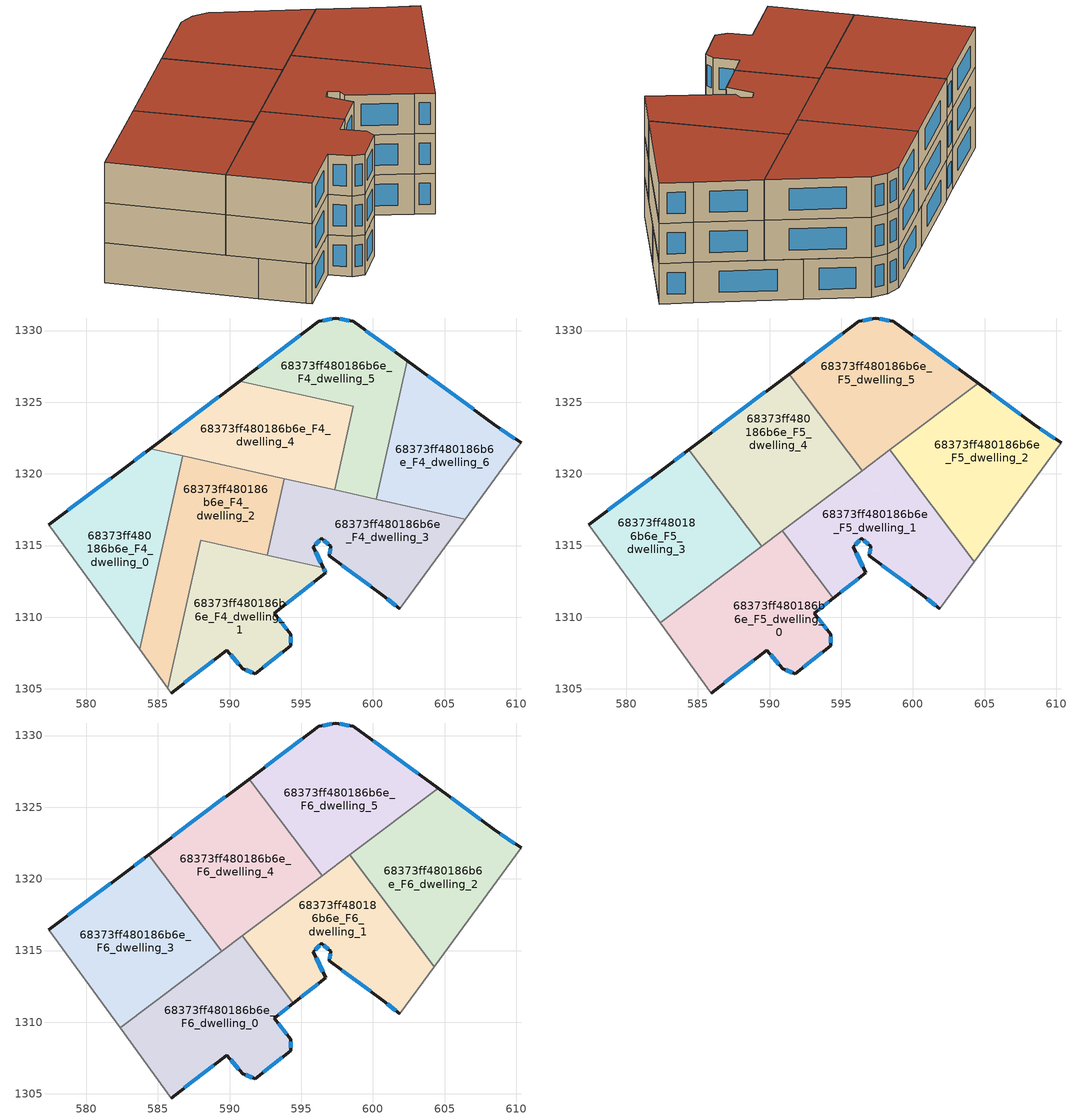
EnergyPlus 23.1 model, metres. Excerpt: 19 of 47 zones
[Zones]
68373ff480186b6e_F4_dwelling_0
 floor to 68373ff480186b6e_F3_dwelling_0 (EU_floor_Construction): 586.73,1321.25 583.72,1307.76 577.39,1316.46 583.02,1320.68 584.45,1321.76 z12
 wall outside (EU_wall_Construction): 584.45,1321.76 583.02,1320.68 577.39,1316.46 z12:15
 wall to 68373ff480186b6e_F4_dwelling_2 (EU_wall_Construction): 583.72,1307.76 586.73,1321.25 z12:15
 wall adiabatic (EU_wall_Construction): 577.39,1316.46 583.72,1307.76 z12:15
 wall to 68373ff480186b6e_F4_dwelling_4 (EU_wall_Construction): 586.73,1321.25 584.45,1321.76 z12:15
 window (EU_Window_Construction): 581.7,1319.69 578.71,1317.45 / 584.12,1321.51 583.35,1320.93 z12.7:14.3
68373ff480186b6e_F4_dwelling_1
 floor to 68373ff480186b6e_F3_dwelling_1 (EU_floor_Construction): 596.53,1313.45 596.7,1313.09 593.12,1310.28 594.27,1308.82 594.25,1308.02 591.78,1306.06 590.91,1306.4 589.81,1307.68 585.93,1304.71 585.69,1305.04 588,1315.36 z12
 wall outside (EU_wall_Construction): 585.93,1304.71 589.81,1307.68 590.91,1306.4 591.78,1306.06 594.25,1308.02 594.27,1308.82 593.12,1310.28 596.7,1313.09 596.53,1313.45 z12:15
 wall adiabatic (EU_wall_Construction): 585.69,1305.04 585.93,1304.71 z12:15
 wall to 68373ff480186b6e_F4_dwelling_2 (EU_wall_Construction): 592.63,1314.32 588,1315.36 585.69,1305.04 z12:15
 wall to 68373ff480186b6e_F4_dwelling_3 (EU_wall_Construction): 596.53,1313.45 592.63,1314.32 z12:15
 window (EU_Window_Construction): 591.11,1306.32 591.57,1306.14 / 590.07,1307.38 590.65,1306.7 / 586.84,1305.41 588.9,1306.99 / 596.66,1313.18 596.57,1313.37 / 593.96,1310.94 595.86,1312.43 / 594,1309.16 593.39,1309.94 / 594.26,1308.21 594.27,1308.63 / 592.36,1306.52 593.67,1307.56 z12.7:14.3
68373ff480186b6e_F4_dwelling_2
 floor to 68373ff480186b6e_F3_dwelling_2 (EU_floor_Construction): 593.82,1319.67 592.63,1314.32 588,1315.36 585.69,1305.04 583.72,1307.76 586.73,1321.25 z12
 wall to 68373ff480186b6e_F4_dwelling_3 (EU_wall_Construction): 592.63,1314.32 593.82,1319.67 z12:15
 wall adiabatic (EU_wall_Construction): 583.72,1307.76 585.69,1305.04 z12:15
 wall to 68373ff480186b6e_F4_dwelling_4 (EU_wall_Construction): 593.82,1319.67 586.73,1321.25 z12:15
68373ff480186b6e_F4_dwelling_3
 floor to 68373ff480186b6e_F3_dwelling_3 (EU_floor_Construction): 606.45,1316.84 601.87,1310.58 600.74,1311.49 596.95,1314.29 597.05,1314.94 596.41,1315.51 595.84,1314.93 596.53,1313.45 592.63,1314.32 593.82,1319.67 z12
 wall outside (EU_wall_Construction): 596.53,1313.45 595.84,1314.93 596.41,1315.51 597.05,1314.94 596.95,1314.29 600.74,1311.49 601.87,1310.58 z12:15
 wall adiabatic (EU_wall_Construction): 601.87,1310.58 606.45,1316.84 z12:15
 wall to 68373ff480186b6e_F4_dwelling_6 (EU_wall_Construction): 606.45,1316.84 600.23,1318.23 z12:15
 wall to 68373ff480186b6e_F4_dwelling_5 (EU_wall_Construction): 600.23,1318.23 597.32,1318.88 z12:15
 wall to 68373ff480186b6e_F4_dwelling_4 (EU_wall_Construction): 597.32,1318.88 593.82,1319.67 z12:15
 window (EU_Window_Construction): 601,1311.28 601.6,1310.8 / 597.84,1313.63 599.85,1312.15 / 597.02,1314.79 596.97,1314.44 / 596.56,1315.38 596.9,1315.08 / 595.97,1315.07 596.27,1315.38 / 596.37,1313.8 596,1314.58 z12.7:14.3
68373ff480186b6e_F4_dwelling_4
 floor to 68373ff480186b6e_F3_dwelling_4 (EU_floor_Construction): 598.63,1324.71 597.32,1318.88 584.45,1321.76 590.71,1326.48 z12
 wall outside (EU_wall_Construction): 590.71,1326.48 584.45,1321.76 z12:15
 wall to 68373ff480186b6e_F4_dwelling_5 (EU_wall_Construction): 597.32,1318.88 598.63,1324.71 590.71,1326.48 z12:15
 window (EU_Window_Construction): 589.24,1325.37 585.92,1322.87 z12.7:14.3
 ceiling adiabatic (EU_roof_Construction): 597.32,1318.88 597.86,1321.28 595.28,1319.34 z15
68373ff480186b6e_F4_dwelling_5
 floor to 68373ff480186b6e_F3_dwelling_5 (EU_floor_Construction): 602.39,1327.9 600.23,1318.23 597.32,1318.88 598.63,1324.71 590.71,1326.48 596.22,1330.64 597.42,1330.88 598.62,1330.65 z12
 wall outside (EU_wall_Construction): 602.39,1327.9 598.62,1330.65 597.42,1330.88 596.22,1330.64 590.71,1326.48 z12:15
 wall to 68373ff480186b6e_F4_dwelling_6 (EU_wall_Construction): 600.23,1318.23 602.39,1327.9 z12:15
 window (EU_Window_Construction): 594.93,1329.66 592,1327.46 / 597.14,1330.82 596.5,1330.7 / 598.34,1330.7 597.7,1330.82 / 601.51,1328.54 599.51,1330 z12.7:14.3
68373ff480186b6e_F4_dwelling_6
 floor to 68373ff480186b6e_F3_dwelling_6 (EU_floor_Construction): 608.45,1323.47 610.33,1322.16 610.29,1322.1 606.45,1316.84 600.23,1318.23 602.39,1327.9 z12
 wall outside (EU_wall_Construction): 610.33,1322.16 608.45,1323.47 602.39,1327.9 z12:15
 wall adiabatic (EU_wall_Construction): 606.45,1316.84 610.29,1322.1 610.33,1322.16 z12:15
 window (EU_Window_Construction): 607.02,1324.51 603.81,1326.86 / 609.89,1322.47 608.89,1323.17 z12.7:14.3
68373ff480186b6e_F5_dwelling_0
 floor to 68373ff480186b6e_F4_dwelling_1 (EU_floor_Construction): 592.08,1314.45 594.44,1311.32 593.12,1310.28 594.27,1308.82 594.25,1308.02 591.78,1306.06 590.91,1306.4 589.81,1307.68 585.93,1304.71 585.69,1305.04 587.59,1313.55 589.54,1315.01 z15
 floor to 68373ff480186b6e_F4_dwelling_2 (EU_floor_Construction): 590.89,1316.03 592.08,1314.45 589.54,1315.01 z15; 587.59,1313.55 585.69,1305.04 583.72,1307.76 584.49,1311.21 z15
 floor to 68373ff480186b6e_F4_dwelling_0 (EU_floor_Construction): 584.49,1311.21 583.72,1307.76 582.37,1309.61 z15
 wall outside (EU_wall_Construction): 585.93,1304.71 589.81,1307.68 590.91,1306.4 591.78,1306.06 594.25,1308.02 594.27,1308.82 593.12,1310.28 594.44,1311.32 z15:18
 wall adiabatic (EU_wall_Construction): 582.37,1309.61 585.93,1304.71 z15:18
 wall to 68373ff480186b6e_F5_dwelling_1 (EU_wall_Construction): 594.44,1311.32 590.89,1316.03 z15:18
 wall to 68373ff480186b6e_F5_dwelling_3 (EU_wall_Construction): 589.44,1314.94 582.37,1309.61 z15:18
 wall to 68373ff480186b6e_F5_dwelling_4 (EU_wall_Construction): 590.89,1316.03 589.44,1314.94 z15:18
 window (EU_Window_Construction): 592.36,1306.52 593.67,1307.56 / 591.11,1306.32 591.57,1306.14 / 590.07,1307.38 590.65,1306.7 / 586.84,1305.41 588.9,1306.99 / 593.43,1310.52 594.13,1311.07 / 594,1309.16 593.39,1309.94 / 594.26,1308.21 594.27,1308.63 z15.7:17.3
68373ff480186b6e_F5_dwelling_1
 floor to 68373ff480186b6e_F4_dwelling_3 (EU_floor_Construction): 601.13,1318.03 604.27,1313.87 601.87,1310.58 600.74,1311.49 596.95,1314.29 597.05,1314.94 596.41,1315.51 595.84,1314.93 596.53,1313.45 592.63,1314.32 593.44,1317.95 595.28,1319.34 z15
 floor to 68373ff480186b6e_F4_dwelling_1 (EU_floor_Construction): 596.53,1313.45 596.7,1313.09 594.44,1311.32 592.08,1314.45 z15
 floor adiabatic (EU_floor_Construction): 597.86,1321.28 597.32,1318.88 595.28,1319.34 z15
 floor to 68373ff480186b6e_F4_dwelling_2 (EU_floor_Construction): 593.44,1317.95 592.63,1314.32 592.08,1314.45 590.89,1316.03 z15
 floor to 68373ff480186b6e_F4_dwelling_5 (EU_floor_Construction): 598.39,1321.68 600.4,1319 600.23,1318.23 597.32,1318.88 597.86,1321.28 z15
 floor to 68373ff480186b6e_F4_dwelling_6 (EU_floor_Construction): 600.4,1319 601.13,1318.03 600.23,1318.23 z15
 wall outside (EU_wall_Construction): 594.44,1311.32 596.7,1313.09 595.84,1314.93 596.41,1315.51 597.05,1314.94 596.95,1314.29 600.74,1311.49 601.87,1310.58 z15:18
 wall to 68373ff480186b6e_F5_dwelling_2 (EU_wall_Construction): 604.27,1313.87 598.39,1321.68 z15:18
 wall adiabatic (EU_wall_Construction): 601.87,1310.58 604.27,1313.87 z15:18
 wall to 68373ff480186b6e_F5_dwelling_4 (EU_wall_Construction): 596.45,1320.22 590.89,1316.03 z15:18
 wall to 68373ff480186b6e_F5_dwelling_5 (EU_wall_Construction): 598.38,1321.68 596.45,1320.22 z15:18
 window (EU_Window_Construction): 597.02,1314.79 596.97,1314.44 / 596.56,1315.38 596.9,1315.08 / 595.97,1315.07 596.27,1315.38 / 596.5,1313.52 596.04,1314.5 / 594.97,1311.73 596.17,1312.68 / 601,1311.28 601.6,1310.8 / 597.84,1313.63 599.85,1312.15 z15.7:17.3
68373ff480186b6e_F5_dwelling_2
 floor to 68373ff480186b6e_F4_dwelling_6 (EU_floor_Construction): 608.45,1323.47 610.33,1322.16 610.29,1322.1 606.45,1316.84 601.13,1318.03 600.4,1319 601.53,1324.05 604.55,1326.32 z15
 floor to 68373ff480186b6e_F4_dwelling_3 (EU_floor_Construction): 606.45,1316.84 604.27,1313.87 601.13,1318.03 z15
 floor to 68373ff480186b6e_F4_dwelling_5 (EU_floor_Construction): 601.53,1324.05 600.4,1319 598.39,1321.68 z15
 wall outside (EU_wall_Construction): 610.33,1322.16 608.45,1323.47 604.55,1326.32 z15:18
 wall adiabatic (EU_wall_Construction): 604.27,1313.87 610.33,1322.16 z15:18
 wall to 68373ff480186b6e_F5_dwelling_5 (EU_wall_Construction): 604.55,1326.32 598.39,1321.68 z15:18
 window (EU_Window_Construction): 607.53,1324.14 605.46,1325.65 / 609.89,1322.47 608.89,1323.17 z15.7:17.3
68373ff480186b6e_F5_dwelling_3
 floor to 68373ff480186b6e_F4_dwelling_0 (EU_floor_Construction): 584.35,1321.68 586.26,1319.15 584.49,1311.21 582.37,1309.61 577.39,1316.46 583.02,1320.68 z15
 floor to 68373ff480186b6e_F4_dwelling_2 (EU_floor_Construction): 586.26,1319.15 589.35,1315.06 588,1315.36 587.59,1313.55 584.49,1311.21 z15
 floor to 68373ff480186b6e_F4_dwelling_1 (EU_floor_Construction): 589.35,1315.06 589.44,1314.94 587.59,1313.55 588,1315.36 z15
 wall outside (EU_wall_Construction): 584.35,1321.68 583.02,1320.68 577.39,1316.46 z15:18
 wall to 68373ff480186b6e_F5_dwelling_4 (EU_wall_Construction): 589.44,1314.93 584.35,1321.68 z15:18
 wall adiabatic (EU_wall_Construction): 577.39,1316.46 582.37,1309.61 z15:18
 window (EU_Window_Construction): 584.04,1321.45 583.33,1320.91 / 581.7,1319.69 578.71,1317.45 z15.7:17.3
68373ff480186b6e_F5_dwelling_4
 floor to 68373ff480186b6e_F4_dwelling_2 (EU_floor_Construction): 593.82,1319.67 593.44,1317.95 589.54,1315.01 589.35,1315.06 586.26,1319.15 586.73,1321.25 z15
 floor to 68373ff480186b6e_F4_dwelling_1 (EU_floor_Construction): 589.54,1315.01 589.44,1314.94 589.35,1315.06 z15
 floor to 68373ff480186b6e_F4_dwelling_4 (EU_floor_Construction): 591.93,1326.21 596.45,1320.22 595.28,1319.34 584.45,1321.76 590.71,1326.48 z15
 floor to 68373ff480186b6e_F4_dwelling_5 (EU_floor_Construction): 591.36,1326.97 591.93,1326.21 590.71,1326.48 z15
 floor to 68373ff480186b6e_F4_dwelling_3 (EU_floor_Construction): 595.28,1319.34 593.44,1317.95 593.82,1319.67 z15
 floor to 68373ff480186b6e_F4_dwelling_0 (EU_floor_Construction): 586.73,1321.25 586.26,1319.15 584.35,1321.68 584.45,1321.76 z15
 wall outside (EU_wall_Construction): 591.36,1326.97 584.35,1321.68 z15:18
 wall to 68373ff480186b6e_F5_dwelling_5 (EU_wall_Construction): 596.45,1320.22 591.36,1326.97 z15:18
 window (EU_Window_Construction): 589.71,1325.73 586,1322.93 z15.7:17.3
68373ff480186b6e_F5_dwelling_5
 floor to 68373ff480186b6e_F4_dwelling_5 (EU_floor_Construction): 602.39,1327.9 601.53,1324.05 597.86,1321.28 598.63,1324.71 591.93,1326.21 591.36,1326.97 596.22,1330.64 597.42,1330.88 598.62,1330.65 z15
 floor to 68373ff480186b6e_F4_dwelling_6 (EU_floor_Construction): 604.55,1326.32 601.53,1324.05 602.39,1327.9 z15
 floor to 68373ff480186b6e_F4_dwelling_4 (EU_floor_Construction): 598.63,1324.71 597.86,1321.28 596.45,1320.22 591.93,1326.21 z15
 wall outside (EU_wall_Construction): 604.55,1326.32 598.62,1330.65 597.42,1330.88 596.22,1330.64 591.36,1326.97 z15:18
 window (EU_Window_Construction): 595.08,1329.78 592.5,1327.83 / 597.14,1330.82 596.5,1330.7 / 598.34,1330.7 597.7,1330.82 / 603.16,1327.34 600.02,1329.63 z15.7:17.3
68373ff480186b6e_F6_dwelling_0
 floor to 68373ff480186b6e_F5_dwelling_0 (EU_floor_Construction): 590.89,1316.03 594.44,1311.32 593.12,1310.28 594.27,1308.82 594.25,1308.02 591.78,1306.06 590.91,1306.4 589.81,1307.68 585.93,1304.71 582.37,1309.61 z18
 wall outside (EU_wall_Construction): 585.93,1304.71 589.81,1307.68 590.91,1306.4 591.78,1306.06 594.25,1308.02 594.27,1308.82 593.12,1310.28 594.44,1311.32 z18:21
 wall adiabatic (EU_wall_Construction): 582.37,1309.61 585.93,1304.71 z18:21
 wall to 68373ff480186b6e_F6_dwelling_1 (EU_wall_Construction): 594.44,1311.32 590.89,1316.03 z18:21
 wall to 68373ff480186b6e_F6_dwelling_3 (EU_wall_Construction): 589.44,1314.94 582.37,1309.61 z18:21
 wall to 68373ff480186b6e_F6_dwelling_4 (EU_wall_Construction): 590.89,1316.03 589.44,1314.94 z18:21
 window (EU_Window_Construction): 592.36,1306.52 593.67,1307.56 / 591.11,1306.32 591.57,1306.14 / 590.07,1307.38 590.65,1306.7 / 586.84,1305.41 588.9,1306.99 / 593.43,1310.52 594.13,1311.07 / 594,1309.16 593.39,1309.94 / 594.26,1308.21 594.27,1308.63 z18.7:20.3
 roof outside (EU_roof_Construction): 591.78,1306.06 594.25,1308.02 594.27,1308.82 593.12,1310.28 594.44,1311.32 590.89,1316.03 582.37,1309.61 585.93,1304.71 589.81,1307.68 590.91,1306.4 z21
68373ff480186b6e_F6_dwelling_1
 floor to 68373ff480186b6e_F5_dwelling_1 (EU_floor_Construction): 598.39,1321.68 604.27,1313.87 601.87,1310.58 600.74,1311.49 596.95,1314.29 597.05,1314.94 596.41,1315.51 595.84,1314.93 596.7,1313.09 594.44,1311.32 590.89,1316.03 z18
 wall outside (EU_wall_Construction): 594.44,1311.32 596.7,1313.09 595.84,1314.93 596.41,1315.51 597.05,1314.94 596.95,1314.29 600.74,1311.49 601.87,1310.58 z18:21
 wall to 68373ff480186b6e_F6_dwelling_2 (EU_wall_Construction): 604.27,1313.87 598.39,1321.68 z18:21
 wall adiabatic (EU_wall_Construction): 601.87,1310.58 604.27,1313.87 z18:21
 wall to 68373ff480186b6e_F6_dwelling_4 (EU_wall_Construction): 596.45,1320.22 590.89,1316.03 z18:21
 wall to 68373ff480186b6e_F6_dwelling_5 (EU_wall_Construction): 598.38,1321.68 596.45,1320.22 z18:21
 window (EU_Window_Construction): 597.02,1314.79 596.97,1314.44 / 596.56,1315.38 596.9,1315.08 / 595.97,1315.07 596.27,1315.38 / 596.5,1313.52 596.04,1314.5 / 594.97,1311.73 596.17,1312.68 / 601,1311.28 601.6,1310.8 / 597.84,1313.63 599.85,1312.15 z18.7:20.3
 roof outside (EU_roof_Construction): 601.87,1310.58 604.27,1313.87 598.39,1321.68 590.89,1316.03 594.44,1311.32 596.7,1313.09 595.84,1314.93 596.41,1315.51 597.05,1314.94 596.95,1314.29 600.74,1311.49 z21
68373ff480186b6e_F6_dwelling_2
 floor to 68373ff480186b6e_F5_dwelling_2 (EU_floor_Construction): 608.45,1323.47 610.33,1322.16 604.27,1313.87 598.39,1321.68 604.55,1326.32 z18
 wall outside (EU_wall_Construction): 610.33,1322.16 608.45,1323.47 604.55,1326.32 z18:21
 wall adiabatic (EU_wall_Construction): 604.27,1313.87 610.33,1322.16 z18:21
 wall to 68373ff480186b6e_F6_dwelling_5 (EU_wall_Construction): 604.55,1326.32 598.39,1321.68 z18:21
 window (EU_Window_Construction): 607.53,1324.14 605.46,1325.65 / 609.89,1322.47 608.89,1323.17 z18.7:20.3
 roof outside (EU_roof_Construction): 604.27,1313.87 610.33,1322.16 608.45,1323.47 604.55,1326.32 598.39,1321.68 z21
68373ff480186b6e_F6_dwelling_3
 floor to 68373ff480186b6e_F5_dwelling_3 (EU_floor_Construction): 584.35,1321.68 589.44,1314.93 582.37,1309.61 577.39,1316.46 583.02,1320.68 z18
 wall outside (EU_wall_Construction): 584.35,1321.68 583.02,1320.68 577.39,1316.46 z18:21
 wall to 68373ff480186b6e_F6_dwelling_4 (EU_wall_Construction): 589.44,1314.93 584.35,1321.68 z18:21
 wall adiabatic (EU_wall_Construction): 577.39,1316.46 582.37,1309.61 z18:21
 window (EU_Window_Construction): 584.04,1321.45 583.33,1320.91 / 581.7,1319.69 578.71,1317.45 z18.7:20.3
 roof outside (EU_roof_Construction): 589.44,1314.93 584.35,1321.68 583.02,1320.68 577.39,1316.46 582.37,1309.61 z21
68373ff480186b6e_F6_dwelling_4
 floor to 68373ff480186b6e_F5_dwelling_4 (EU_floor_Construction): 591.36,1326.97 596.45,1320.22 589.44,1314.93 584.35,1321.68 z18
 wall outside (EU_wall_Construction): 591.36,1326.97 584.35,1321.68 z18:21
 wall to 68373ff480186b6e_F6_dwelling_5 (EU_wall_Construction): 596.45,1320.22 591.36,1326.97 z18:21
 window (EU_Window_Construction): 589.71,1325.73 586,1322.93 z18.7:20.3
 roof outside (EU_roof_Construction): 596.45,1320.22 591.36,1326.97 584.35,1321.68 589.44,1314.93 z21
68373ff480186b6e_F6_dwelling_5
 floor to 68373ff480186b6e_F5_dwelling_5 (EU_floor_Construction): 604.55,1326.32 596.45,1320.22 591.36,1326.97 596.22,1330.64 597.42,1330.88 598.62,1330.65 z18
 wall outside (EU_wall_Construction): 604.55,1326.32 598.62,1330.65 597.42,1330.88 596.22,1330.64 591.36,1326.97 z18:21
 window (EU_Window_Construction): 595.08,1329.78 592.5,1327.83 / 597.14,1330.82 596.5,1330.7 / 598.34,1330.7 597.7,1330.82 / 603.16,1327.34 600.02,1329.63 z18.7:20.3
 roof outside (EU_roof_Construction): 604.55,1326.32 598.62,1330.65 597.42,1330.88 596.22,1330.64 591.36,1326.97 596.45,1320.22 z21
[Building]
EU S2 Campaign: North Axis=0; Terrain=City; Solar Distribution=FullExterior
[Site:Location]
Budapest.Ferenc.Liszt.Intl.AP: Latitude=47.437; Longitude=19.256; Time Zone=1; Elevation=185
[SizingPeriod:WeatherFileDays]
AnnualSizingPeriod: Begin Month=1; Begin Day of Month=1; End Month=12; End Day of Month=31; Day of Week for Start Day=Monday; Use Weather File Daylight Saving Period=No; Use Weather File Rain and Snow Indicators=No
[MATERIAL]
EU_InternalMass_Material: Roughness=MediumRough; Thickness=0.1; Conductivity=1; Density=1800; Specific Heat=900; Thermal Absorptance=0.9; Solar Absorptance=0.7; Visible Absorptance=0.7
[MATERIAL:NOMASS] Roughness=MediumRough; Thermal Absorptance=0.9; Solar Absorptance=0.7; Visible Absorptance=0.7
Name | Thermal Resistance
EU_wall_NoMass | 0.832559
EU_roof_NoMass | 1.39638
EU_floor_NoMass | 0.872794
[WINDOWMATERIAL:SIMPLEGLAZINGSYSTEM]
EU_Window_SimpleGlazing: UFactor=2.79869; Solar Heat Gain Coefficient=0.75; Visible Transmittance=0.75
[CONSTRUCTION]
EU_wall_Construction: EU_wall_NoMass
EU_roof_Construction: EU_roof_NoMass
EU_floor_Construction: EU_floor_NoMass
EU_Window_Construction: EU_Window_SimpleGlazing
EU_InternalMass_Construction: EU_InternalMass_Material
[ZONE] Type=1; Multiplier=1; Ceiling Height=autocalculate; Floor Area=autocalculate; Part of Total Floor Area=Yes
Name | Volume
68373ff480186b6e_F4_dwelling_0 | 190.827
68373ff480186b6e_F5_dwelling_0; 68373ff480186b6e_F6_dwelling_0 | 222.617
68373ff480186b6e_F4_dwelling_1 | 185.677
68373ff480186b6e_F5_dwelling_1; 68373ff480186b6e_F6_dwelling_1 | 222.63
68373ff480186b6e_F4_dwelling_2 | 190.801
68373ff480186b6e_F5_dwelling_2; 68373ff480186b6e_F6_dwelling_2 | 222.619
68373ff480186b6e_F4_dwelling_3 | 195.935
68373ff480186b6e_F5_dwelling_3; 68373ff480186b6e_F6_dwelling_3 | 222.588
68373ff480186b6e_F4_dwelling_4 | 190.78
68373ff480186b6e_F5_dwelling_4; 68373ff480186b6e_F6_dwelling_4 | 222.589
68373ff480186b6e_F4_dwelling_5 | 190.776
68373ff480186b6e_F5_dwelling_5; 68373ff480186b6e_F6_dwelling_5 | 222.599
68373ff480186b6e_F4_dwelling_6 | 190.802
[INTERNALMASS] Construction=EU_InternalMass_Construction
Name | Zone or ZoneList | Surface Area
68373ff480186b6e_F4_dwelling_0_EU_InternalMass | 68373ff480186b6e_F4_dwelling_0 | 63.6065
68373ff480186b6e_F4_dwelling_1_EU_InternalMass | 68373ff480186b6e_F4_dwelling_1 | 61.893
68373ff480186b6e_F4_dwelling_2_EU_InternalMass | 68373ff480186b6e_F4_dwelling_2 | 63.6001
68373ff480186b6e_F4_dwelling_3_EU_InternalMass | 68373ff480186b6e_F4_dwelling_3 | 65.3126
68373ff480186b6e_F4_dwelling_4_EU_InternalMass | 68373ff480186b6e_F4_dwelling_4 | 63.5942
68373ff480186b6e_F4_dwelling_5_EU_InternalMass | 68373ff480186b6e_F4_dwelling_5 | 63.5923
68373ff480186b6e_F4_dwelling_6_EU_InternalMass | 68373ff480186b6e_F4_dwelling_6 | 63.6021
68373ff480186b6e_F5_dwelling_0_EU_InternalMass | 68373ff480186b6e_F5_dwelling_0 | 74.2056
68373ff480186b6e_F5_dwelling_1_EU_InternalMass | 68373ff480186b6e_F5_dwelling_1 | 74.21
68373ff480186b6e_F5_dwelling_2_EU_InternalMass | 68373ff480186b6e_F5_dwelling_2 | 74.2064
68373ff480186b6e_F5_dwelling_3_EU_InternalMass | 68373ff480186b6e_F5_dwelling_3 | 74.196
68373ff480186b6e_F5_dwelling_4_EU_InternalMass | 68373ff480186b6e_F5_dwelling_4 | 74.1963
68373ff480186b6e_F5_dwelling_5_EU_InternalMass | 68373ff480186b6e_F5_dwelling_5 | 74.1998
68373ff480186b6e_F6_dwelling_0_EU_InternalMass | 68373ff480186b6e_F6_dwelling_0 | 74.2056
68373ff480186b6e_F6_dwelling_1_EU_InternalMass | 68373ff480186b6e_F6_dwelling_1 | 74.21
68373ff480186b6e_F6_dwelling_2_EU_InternalMass | 68373ff480186b6e_F6_dwelling_2 | 74.2064
68373ff480186b6e_F6_dwelling_3_EU_InternalMass | 68373ff480186b6e_F6_dwelling_3 | 74.196
68373ff480186b6e_F6_dwelling_4_EU_InternalMass | 68373ff480186b6e_F6_dwelling_4 | 74.1963
68373ff480186b6e_F6_dwelling_5_EU_InternalMass | 68373ff480186b6e_F6_dwelling_5 | 74.1998
[OTHEREQUIPMENT] Fuel Type=Electricity; Design Level Calculation Method=Watts/Area; Power per Zone Floor Area=1; Fraction Latent=0; Fraction Radiant=0; Fraction Lost=0; Carbon Dioxide Generation Rate=0; EndUse Subcategory=EU_Step8_InternalGains
Name | Zone or ZoneList or Space or SpaceList | Schedule
EU_Step8_InternalGain_68373ff480186b6e_F4_dwelling_0_f000 | 68373ff480186b6e_F4_dwelling_0 | EU_Step8_GainSchedule_68373ff480186b6e_F4_dwelling_0_f000
EU_Step8_InternalGain_68373ff480186b6e_F4_dwelling_1_f000 | 68373ff480186b6e_F4_dwelling_1 | EU_Step8_GainSchedule_68373ff480186b6e_F4_dwelling_1_f000
EU_Step8_InternalGain_68373ff480186b6e_F4_dwelling_2_f000 | 68373ff480186b6e_F4_dwelling_2 | EU_Step8_GainSchedule_68373ff480186b6e_F4_dwelling_2_f000
EU_Step8_InternalGain_68373ff480186b6e_F4_dwelling_3_f000 | 68373ff480186b6e_F4_dwelling_3 | EU_Step8_GainSchedule_68373ff480186b6e_F4_dwelling_3_f000
EU_Step8_InternalGain_68373ff480186b6e_F4_dwelling_4_f000 | 68373ff480186b6e_F4_dwelling_4 | EU_Step8_GainSchedule_68373ff480186b6e_F4_dwelling_4_f000
EU_Step8_InternalGain_68373ff480186b6e_F4_dwelling_5_f000 | 68373ff480186b6e_F4_dwelling_5 | EU_Step8_GainSchedule_68373ff480186b6e_F4_dwelling_5_f000
EU_Step8_InternalGain_68373ff480186b6e_F4_dwelling_6_f000 | 68373ff480186b6e_F4_dwelling_6 | EU_Step8_GainSchedule_68373ff480186b6e_F4_dwelling_6_f000
EU_Step8_InternalGain_68373ff480186b6e_F5_dwelling_0_f000 | 68373ff480186b6e_F5_dwelling_0 | EU_Step8_GainSchedule_68373ff480186b6e_F5_dwelling_0_f000
EU_Step8_InternalGain_68373ff480186b6e_F5_dwelling_1_f000 | 68373ff480186b6e_F5_dwelling_1 | EU_Step8_GainSchedule_68373ff480186b6e_F5_dwelling_1_f000
EU_Step8_InternalGain_68373ff480186b6e_F5_dwelling_2_f000 | 68373ff480186b6e_F5_dwelling_2 | EU_Step8_GainSchedule_68373ff480186b6e_F5_dwelling_2_f000
EU_Step8_InternalGain_68373ff480186b6e_F5_dwelling_3_f000 | 68373ff480186b6e_F5_dwelling_3 | EU_Step8_GainSchedule_68373ff480186b6e_F5_dwelling_3_f000
EU_Step8_InternalGain_68373ff480186b6e_F5_dwelling_4_f000 | 68373ff480186b6e_F5_dwelling_4 | EU_Step8_GainSchedule_68373ff480186b6e_F5_dwelling_4_f000
EU_Step8_InternalGain_68373ff480186b6e_F5_dwelling_5_f000 | 68373ff480186b6e_F5_dwelling_5 | EU_Step8_GainSchedule_68373ff480186b6e_F5_dwelling_5_f000
EU_Step8_InternalGain_68373ff480186b6e_F6_dwelling_0_f000 | 68373ff480186b6e_F6_dwelling_0 | EU_Step8_GainSchedule_68373ff480186b6e_F6_dwelling_0_f000
EU_Step8_InternalGain_68373ff480186b6e_F6_dwelling_1_f000 | 68373ff480186b6e_F6_dwelling_1 | EU_Step8_GainSchedule_68373ff480186b6e_F6_dwelling_1_f000
EU_Step8_InternalGain_68373ff480186b6e_F6_dwelling_2_f000 | 68373ff480186b6e_F6_dwelling_2 | EU_Step8_GainSchedule_68373ff480186b6e_F6_dwelling_2_f000
EU_Step8_InternalGain_68373ff480186b6e_F6_dwelling_3_f000 | 68373ff480186b6e_F6_dwelling_3 | EU_Step8_GainSchedule_68373ff480186b6e_F6_dwelling_3_f000
EU_Step8_InternalGain_68373ff480186b6e_F6_dwelling_4_f000 | 68373ff480186b6e_F6_dwelling_4 | EU_Step8_GainSchedule_68373ff480186b6e_F6_dwelling_4_f000
EU_Step8_InternalGain_68373ff480186b6e_F6_dwelling_5_f000 | 68373ff480186b6e_F6_dwelling_5 | EU_Step8_GainSchedule_68373ff480186b6e_F6_dwelling_5_f000
[ZONEVENTILATION:DESIGNFLOWRATE] Schedule=EU_AlwaysOn; Design Flow Rate Calculation Method=AirChanges/Hour; Air Changes per Hour=0.475469; Ventilation Type=Natural; Fan Pressure Rise=0; Fan Total Efficiency=1; Constant Term Coefficient=1; Temperature Term Coefficient=0; Velocity Term Coefficient=0; Velocity Squared Term Coefficient=0; Minimum Indoor Temperature=-100; Maximum Indoor Temperature=100; Delta Temperature=-100; Minimum Outdoor Temperature=-100; Maximum Outdoor Temperature=100; Maximum Wind Speed=40
Name | Zone or ZoneList or Space or SpaceList
EU_ConstantAir_68373ff480186b6e_F4_dwelling_0 | 68373ff480186b6e_F4_dwelling_0
EU_ConstantAir_68373ff480186b6e_F4_dwelling_1 | 68373ff480186b6e_F4_dwelling_1
EU_ConstantAir_68373ff480186b6e_F4_dwelling_2 | 68373ff480186b6e_F4_dwelling_2
EU_ConstantAir_68373ff480186b6e_F4_dwelling_3 | 68373ff480186b6e_F4_dwelling_3
EU_ConstantAir_68373ff480186b6e_F4_dwelling_4 | 68373ff480186b6e_F4_dwelling_4
EU_ConstantAir_68373ff480186b6e_F4_dwelling_5 | 68373ff480186b6e_F4_dwelling_5
EU_ConstantAir_68373ff480186b6e_F4_dwelling_6 | 68373ff480186b6e_F4_dwelling_6
EU_ConstantAir_68373ff480186b6e_F5_dwelling_0 | 68373ff480186b6e_F5_dwelling_0
EU_ConstantAir_68373ff480186b6e_F5_dwelling_1 | 68373ff480186b6e_F5_dwelling_1
EU_ConstantAir_68373ff480186b6e_F5_dwelling_2 | 68373ff480186b6e_F5_dwelling_2
EU_ConstantAir_68373ff480186b6e_F5_dwelling_3 | 68373ff480186b6e_F5_dwelling_3
EU_ConstantAir_68373ff480186b6e_F5_dwelling_4 | 68373ff480186b6e_F5_dwelling_4
EU_ConstantAir_68373ff480186b6e_F5_dwelling_5 | 68373ff480186b6e_F5_dwelling_5
EU_ConstantAir_68373ff480186b6e_F6_dwelling_0 | 68373ff480186b6e_F6_dwelling_0
EU_ConstantAir_68373ff480186b6e_F6_dwelling_1 | 68373ff480186b6e_F6_dwelling_1
EU_ConstantAir_68373ff480186b6e_F6_dwelling_2 | 68373ff480186b6e_F6_dwelling_2
EU_ConstantAir_68373ff480186b6e_F6_dwelling_3 | 68373ff480186b6e_F6_dwelling_3
EU_ConstantAir_68373ff480186b6e_F6_dwelling_4 | 68373ff480186b6e_F6_dwelling_4
EU_ConstantAir_68373ff480186b6e_F6_dwelling_5 | 68373ff480186b6e_F6_dwelling_5
[HVACTEMPLATE:THERMOSTAT] Constant Heating Setpoint=20; Constant Cooling Setpoint=50
EU_HeatOnly_68373ff480186b6e_F0_dwelling_4; EU_HeatOnly_68373ff480186b6e_F0_dwelling_5; EU_HeatOnly_68373ff480186b6e_F0_dwelling_6; EU_HeatOnly_68373ff480186b6e_F1_dwelling_0; EU_HeatOnly_68373ff480186b6e_F1_dwelling_1; EU_HeatOnly_68373ff480186b6e_F1_dwelling_2; EU_HeatOnly_68373ff480186b6e_F1_dwelling_3; EU_HeatOnly_68373ff480186b6e_F1_dwelling_4; EU_HeatOnly_68373ff480186b6e_F1_dwelling_5; EU_HeatOnly_68373ff480186b6e_F1_dwelling_6; EU_HeatOnly_68373ff480186b6e_F2_dwelling_0; EU_HeatOnly_68373ff480186b6e_F2_dwelling_1; EU_HeatOnly_68373ff480186b6e_F2_dwelling_2; EU_HeatOnly_68373ff480186b6e_F2_dwelling_3; EU_HeatOnly_68373ff480186b6e_F2_dwelling_4; EU_HeatOnly_68373ff480186b6e_F2_dwelling_5; EU_HeatOnly_68373ff480186b6e_F2_dwelling_6; EU_HeatOnly_68373ff480186b6e_F3_dwelling_0; EU_HeatOnly_68373ff480186b6e_F3_dwelling_1; EU_HeatOnly_68373ff480186b6e_F3_dwelling_2; EU_HeatOnly_68373ff480186b6e_F3_dwelling_3; EU_HeatOnly_68373ff480186b6e_F3_dwelling_4; EU_HeatOnly_68373ff480186b6e_F3_dwelling_5; EU_HeatOnly_68373ff480186b6e_F3_dwelling_6; EU_HeatOnly_68373ff480186b6e_F4_dwelling_0; EU_HeatOnly_68373ff480186b6e_F4_dwelling_1; EU_HeatOnly_68373ff480186b6e_F4_dwelling_2; EU_HeatOnly_68373ff480186b6e_F4_dwelling_3; EU_HeatOnly_68373ff480186b6e_F4_dwelling_4; EU_HeatOnly_68373ff480186b6e_F4_dwelling_5; EU_HeatOnly_68373ff480186b6e_F4_dwelling_6; EU_HeatOnly_68373ff480186b6e_F5_dwelling_0; EU_HeatOnly_68373ff480186b6e_F5_dwelling_1; EU_HeatOnly_68373ff480186b6e_F5_dwelling_2; EU_HeatOnly_68373ff480186b6e_F5_dwelling_3; EU_HeatOnly_68373ff480186b6e_F5_dwelling_4; EU_HeatOnly_68373ff480186b6e_F5_dwelling_5; EU_HeatOnly_68373ff480186b6e_F6_dwelling_0; EU_HeatOnly_68373ff480186b6e_F6_dwelling_1; EU_HeatOnly_68373ff480186b6e_F6_dwelling_2; EU_HeatOnly_68373ff480186b6e_F6_dwelling_3; EU_HeatOnly_68373ff480186b6e_F6_dwelling_4; EU_HeatOnly_68373ff480186b6e_F6_dwelling_5
[HVACTEMPLATE:ZONE:IDEALLOADSAIRSYSTEM] System Availability Schedule=EU_AlwaysOn; Maximum Heating Supply Air Temperature=50; Minimum Cooling Supply Air Temperature=13; Maximum Heating Supply Air Humidity Ratio=0.0156; Minimum Cooling Supply Air Humidity Ratio=0.0077; Heating Limit=NoLimit; Cooling Limit=NoLimit; Heating Availability Schedule=EU_AlwaysOn; Cooling Availability Schedule=EU_CoolingOff; Dehumidification Control Type=ConstantSensibleHeatRatio; Cooling Sensible Heat Ratio=0.7; Dehumidification Setpoint=60; Humidification Control Type=None; Humidification Setpoint=30; Outdoor Air Method=None; Outdoor Air Flow Rate per Person=0.00944; Outdoor Air Flow Rate per Zone Floor Area=0; Outdoor Air Flow Rate per Zone=0; Demand Controlled Ventilation Type=None; Outdoor Air Economizer Type=NoEconomizer; Heat Recovery Type=None; Sensible Heat Recovery Effectiveness=0.7; Latent Heat Recovery Effectiveness=0.65
Name | Template Thermostat
68373ff480186b6e_F4_dwelling_0 | EU_HeatOnly_68373ff480186b6e_F4_dwelling_0
68373ff480186b6e_F4_dwelling_1 | EU_HeatOnly_68373ff480186b6e_F4_dwelling_1
68373ff480186b6e_F4_dwelling_2 | EU_HeatOnly_68373ff480186b6e_F4_dwelling_2
68373ff480186b6e_F4_dwelling_3 | EU_HeatOnly_68373ff480186b6e_F4_dwelling_3
68373ff480186b6e_F4_dwelling_4 | EU_HeatOnly_68373ff480186b6e_F4_dwelling_4
68373ff480186b6e_F4_dwelling_5 | EU_HeatOnly_68373ff480186b6e_F4_dwelling_5
68373ff480186b6e_F4_dwelling_6 | EU_HeatOnly_68373ff480186b6e_F4_dwelling_6
68373ff480186b6e_F5_dwelling_0 | EU_HeatOnly_68373ff480186b6e_F5_dwelling_0
68373ff480186b6e_F5_dwelling_1 | EU_HeatOnly_68373ff480186b6e_F5_dwelling_1
68373ff480186b6e_F5_dwelling_2 | EU_HeatOnly_68373ff480186b6e_F5_dwelling_2
68373ff480186b6e_F5_dwelling_3 | EU_HeatOnly_68373ff480186b6e_F5_dwelling_3
68373ff480186b6e_F5_dwelling_4 | EU_HeatOnly_68373ff480186b6e_F5_dwelling_4
68373ff480186b6e_F5_dwelling_5 | EU_HeatOnly_68373ff480186b6e_F5_dwelling_5
68373ff480186b6e_F6_dwelling_0 | EU_HeatOnly_68373ff480186b6e_F6_dwelling_0
68373ff480186b6e_F6_dwelling_1 | EU_HeatOnly_68373ff480186b6e_F6_dwelling_1
68373ff480186b6e_F6_dwelling_2 | EU_HeatOnly_68373ff480186b6e_F6_dwelling_2
68373ff480186b6e_F6_dwelling_3 | EU_HeatOnly_68373ff480186b6e_F6_dwelling_3
68373ff480186b6e_F6_dwelling_4 | EU_HeatOnly_68373ff480186b6e_F6_dwelling_4
68373ff480186b6e_F6_dwelling_5 | EU_HeatOnly_68373ff480186b6e_F6_dwelling_5
[SIZING:ZONE] Zone Cooling Design Supply Air Temperature Input Method=SupplyAirTemperature; Zone Cooling Design Supply Air Temperature=13; Zone Heating Design Supply Air Temperature Input Method=SupplyAirTemperature; Zone Heating Design Supply Air Temperature=50; Zone Cooling Design Supply Air Humidity Ratio=0.008; Zone Heating Design Supply Air Humidity Ratio=0.008; Cooling Design Air Flow Method=DesignDay; Cooling Design Air Flow Rate=0; Cooling Minimum Air Flow per Zone Floor Area=0.000762; Cooling Minimum Air Flow=0; Cooling Minimum Air Flow Fraction=0.2; Heating Design Air Flow Method=DesignDay; Heating Design Air Flow Rate=0; Heating Maximum Air Flow per Zone Floor Area=0.002032; Heating Maximum Air Flow=0.141576; Heating Maximum Air Flow Fraction=0.3; Account for Dedicated Outdoor Air System=No; Dedicated Outdoor Air System Control Strategy=NeutralSupplyAir; Dedicated Outdoor Air Low Setpoint Temperature for Design=autosize; Dedicated Outdoor Air High Setpoint Temperature for Design=autosize; Zone Load Sizing Method=Sensible Load Only No Latent Load; Zone Latent Cooling Design Supply Air Humidity Ratio Input Method=HumidityRatioDifference; Zone Cooling Design Supply Air Humidity Ratio Difference=0.005; Zone Latent Heating Design Supply Air Humidity Ratio Input Method=HumidityRatioDifference; Zone Humidification Design Supply Air Humidity Ratio Difference=0.005
68373ff480186b6e_F4_dwelling_0; 68373ff480186b6e_F4_dwelling_1; 68373ff480186b6e_F4_dwelling_2; 68373ff480186b6e_F4_dwelling_3; 68373ff480186b6e_F4_dwelling_4; 68373ff480186b6e_F4_dwelling_5; 68373ff480186b6e_F4_dwelling_6; 68373ff480186b6e_F5_dwelling_0; 68373ff480186b6e_F5_dwelling_1; 68373ff480186b6e_F5_dwelling_2; 68373ff480186b6e_F5_dwelling_3; 68373ff480186b6e_F5_dwelling_4; 68373ff480186b6e_F5_dwelling_5; 68373ff480186b6e_F6_dwelling_0; 68373ff480186b6e_F6_dwelling_1; 68373ff480186b6e_F6_dwelling_2; 68373ff480186b6e_F6_dwelling_3; 68373ff480186b6e_F6_dwelling_4; 68373ff480186b6e_F6_dwelling_5
[SCHEDULE:CONSTANT]
Name | Hourly Value
EU_AlwaysOn | 1
EU_CoolingOff | 0
[SCHEDULE:FILE] Column Number=1; Rows to Skip at Top=0; Number of Hours of Data=8760; Column Separator=Comma; Interpolate to Timestep=No; Minutes per Item=60; Adjust Schedule for Daylight Savings=Yes
Name | File
EU_Step8_GainSchedule_68373ff480186b6e_F4_dwelling_0_f000 | ../../schedules/68373ff480186b6e/68373ff480186b6e_F4_dwelling_0_f000_gain.csv
EU_Step8_GainSchedule_68373ff480186b6e_F4_dwelling_1_f000 | ../../schedules/68373ff480186b6e/68373ff480186b6e_F4_dwelling_1_f000_gain.csv
EU_Step8_GainSchedule_68373ff480186b6e_F4_dwelling_2_f000 | ../../schedules/68373ff480186b6e/68373ff480186b6e_F4_dwelling_2_f000_gain.csv
EU_Step8_GainSchedule_68373ff480186b6e_F4_dwelling_3_f000 | ../../schedules/68373ff480186b6e/68373ff480186b6e_F4_dwelling_3_f000_gain.csv
EU_Step8_GainSchedule_68373ff480186b6e_F4_dwelling_4_f000 | ../../schedules/68373ff480186b6e/68373ff480186b6e_F4_dwelling_4_f000_gain.csv
EU_Step8_GainSchedule_68373ff480186b6e_F4_dwelling_5_f000 | ../../schedules/68373ff480186b6e/68373ff480186b6e_F4_dwelling_5_f000_gain.csv
EU_Step8_GainSchedule_68373ff480186b6e_F4_dwelling_6_f000 | ../../schedules/68373ff480186b6e/68373ff480186b6e_F4_dwelling_6_f000_gain.csv
EU_Step8_GainSchedule_68373ff480186b6e_F5_dwelling_0_f000 | ../../schedules/68373ff480186b6e/68373ff480186b6e_F5_dwelling_0_f000_gain.csv
EU_Step8_GainSchedule_68373ff480186b6e_F5_dwelling_1_f000 | ../../schedules/68373ff480186b6e/68373ff480186b6e_F5_dwelling_1_f000_gain.csv
EU_Step8_GainSchedule_68373ff480186b6e_F5_dwelling_2_f000 | ../../schedules/68373ff480186b6e/68373ff480186b6e_F5_dwelling_2_f000_gain.csv
EU_Step8_GainSchedule_68373ff480186b6e_F5_dwelling_3_f000 | ../../schedules/68373ff480186b6e/68373ff480186b6e_F5_dwelling_3_f000_gain.csv
EU_Step8_GainSchedule_68373ff480186b6e_F5_dwelling_4_f000 | ../../schedules/68373ff480186b6e/68373ff480186b6e_F5_dwelling_4_f000_gain.csv
EU_Step8_GainSchedule_68373ff480186b6e_F5_dwelling_5_f000 | ../../schedules/68373ff480186b6e/68373ff480186b6e_F5_dwelling_5_f000_gain.csv
EU_Step8_GainSchedule_68373ff480186b6e_F6_dwelling_0_f000 | ../../schedules/68373ff480186b6e/68373ff480186b6e_F6_dwelling_0_f000_gain.csv
EU_Step8_GainSchedule_68373ff480186b6e_F6_dwelling_1_f000 | ../../schedules/68373ff480186b6e/68373ff480186b6e_F6_dwelling_1_f000_gain.csv
EU_Step8_GainSchedule_68373ff480186b6e_F6_dwelling_2_f000 | ../../schedules/68373ff480186b6e/68373ff480186b6e_F6_dwelling_2_f000_gain.csv
EU_Step8_GainSchedule_68373ff480186b6e_F6_dwelling_3_f000 | ../../schedules/68373ff480186b6e/68373ff480186b6e_F6_dwelling_3_f000_gain.csv
EU_Step8_GainSchedule_68373ff480186b6e_F6_dwelling_4_f000 | ../../schedules/68373ff480186b6e/68373ff480186b6e_F6_dwelling_4_f000_gain.csv
EU_Step8_GainSchedule_68373ff480186b6e_F6_dwelling_5_f000 | ../../schedules/68373ff480186b6e/68373ff480186b6e_F6_dwelling_5_f000_gain.csv
